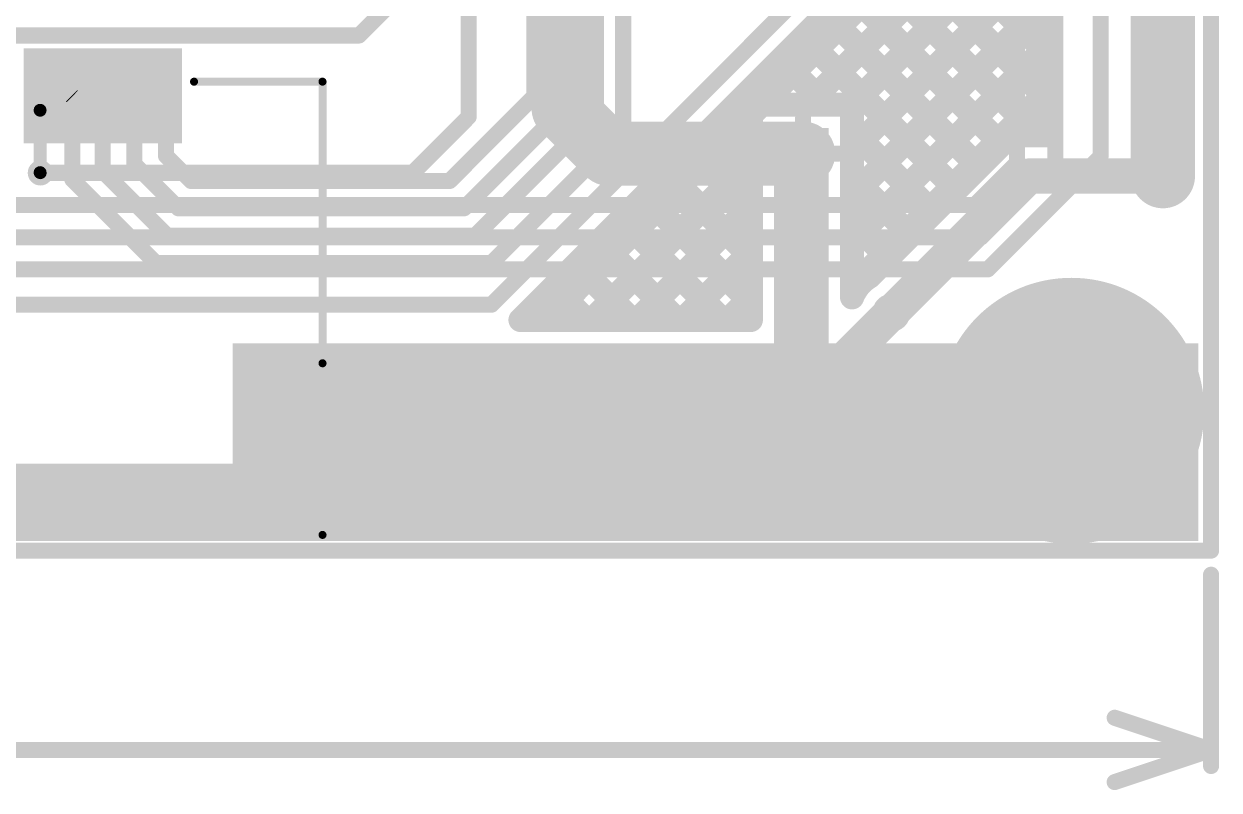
# Model space of a CAD drawing. Header units: millimetres. Extents: x -0.27 to 3.22, y -0.27 to 1.91.
# Drawn here: x 2.476 to 3.22, y -0.236 to 0.241 of the extents above; entities that cross this region are included whole.
import ezdxf

# ---------------------------------------------------------------- set-up
doc = ezdxf.new("R2010")
doc.units = ezdxf.units.MM
doc.header["$MEASUREMENT"] = 0
for name, color, linetype in [('BottomLayer', 5, 'Continuous'), ('BottomSolder', 6, 'Continuous'), ('Mechanical1', 6, 'Continuous'), ('Mechanical2', 216, 'Continuous'), ('MultiLayer', 9, 'Continuous'), ('PadHoleLayer', 156, 'Continuous'), ('TopLayer', 1, 'Continuous'), ('TopOverlay', 2, 'Continuous'), ('TopPaste', 8, 'Continuous'), ('TopSolder', 216, 'Continuous'), ('ViaHoleLayer', 16, 'Continuous')]:
    doc.layers.add(name, color=color, linetype=linetype)

# ---------------------------------------------------------------- blocks, each defined once
blk = doc.blocks.new('046288080000846__2')
at = {"layer": 'TopLayer'}
for points in [[(0.7047246, 0.08562995), (0.6929136, 0.08562995), (0.6929136, 0.13681105), (0.7047246, 0.13681105)], [(0.7244096, 0.08562995), (0.7125986, 0.08562995), (0.7125986, 0.13681105), (0.7244096, 0.13681105)], [(0.7440947, 0.08562995), (0.7322837, 0.08562995), (0.7322837, 0.13681105), (0.7440947, 0.13681105)], [(0.7637798, 0.08562995), (0.7519688, 0.08562995), (0.7519688, 0.13681105), (0.7637798, 0.13681105)], [(0.7834648, 0.08562995), (0.7716538, 0.08562995), (0.7716538, 0.13681105), (0.7834648, 0.13681105)], [(0.82677175, -0.0679134), (0.89763785, -0.0679134), (0.89763785, -0.1545276), (0.82677175, -0.1545276)]]:
    blk.add_hatch(color=1, dxfattribs=at).paths.add_polyline_path(points)
at = {"layer": 'TopPaste'}
for points in [[(0.7047246, 0.08562995), (0.6929136, 0.08562995), (0.6929136, 0.13681105), (0.7047246, 0.13681105)], [(0.7244096, 0.08562995), (0.7125986, 0.08562995), (0.7125986, 0.13681105), (0.7244096, 0.13681105)], [(0.7440947, 0.08562995), (0.7322837, 0.08562995), (0.7322837, 0.13681105), (0.7440947, 0.13681105)], [(0.7637798, 0.08562995), (0.7519688, 0.08562995), (0.7519688, 0.13681105), (0.7637798, 0.13681105)], [(0.7834648, 0.08562995), (0.7716538, 0.08562995), (0.7716538, 0.13681105), (0.7834648, 0.13681105)], [(0.82677175, -0.0679134), (0.89763785, -0.0679134), (0.89763785, -0.1545276), (0.82677175, -0.1545276)]]:
    blk.add_hatch(color=8, dxfattribs=at).paths.add_polyline_path(points)
at = {"layer": 'TopSolder'}
for points in [[(0.7087246, 0.08162995), (0.6889136, 0.08162995), (0.6889136, 0.14081105), (0.7087246, 0.14081105)], [(0.7284096, 0.08162995), (0.7085986, 0.08162995), (0.7085986, 0.14081105), (0.7284096, 0.14081105)], [(0.7480947, 0.08162995), (0.7282837, 0.08162995), (0.7282837, 0.14081105), (0.7480947, 0.14081105)], [(0.7677798, 0.08162995), (0.7479688, 0.08162995), (0.7479688, 0.14081105), (0.7677798, 0.14081105)], [(0.7874648, 0.08162995), (0.7676538, 0.08162995), (0.7676538, 0.14081105), (0.7874648, 0.14081105)], [(0.82277175, -0.0639134), (0.90163785, -0.0639134), (0.90163785, -0.1585276), (0.82277175, -0.1585276)]]:
    blk.add_hatch(color=216, dxfattribs=at).paths.add_polyline_path(points)
at = {"layer": 'TopOverlay', "const_width": 0.005}
for points in [[(0.7950002, 0.12), (0.8750002, 0.12)], [(0.8750002, -0.0552204), (0.8750002, 0.12)], [(-0.8749998, -0.162), (0.8750002, -0.162)]]:
    blk.add_lwpolyline(points, dxfattribs=at)
at = {"layer": 'TopOverlay', "const_width": 0.0025}
for points in [[(0.7937502, 0.12, 1), (0.7962502, 0.12, 1)], [(0.8737502, 0.12, 1), (0.8762502, 0.12, 1)], [(0.8737502, 0.12, 1), (0.8762502, 0.12, 1)], [(0.8737502, -0.0552204, 1), (0.8762502, -0.0552204, 1)], [(0.8737502, -0.162, 1), (0.8762502, -0.162, 1)]]:
    blk.add_lwpolyline(points, format="xyb", close=True, dxfattribs=at)

msp = doc.modelspace()

# ---------------------------------------------------------------- hatches: boundary and pattern name
at = {"layer": 'BottomLayer'}
h = msp.add_hatch(color=5, dxfattribs=at)
edge = h.paths.add_edge_path()
edge.add_arc((2.961, 0.16), 0.011811, 0, 360)
h = msp.add_hatch(color=5, dxfattribs=at)
edge = h.paths.add_edge_path()
edge.add_arc((3.186, 0.146), 0.011811, 0, 360)
h = msp.add_hatch(color=5, dxfattribs=at)
edge = h.paths.add_edge_path()
edge.add_arc((2.4861969, 0.1480471), 0.007874, 0, 360)
h = msp.add_hatch(color=5, dxfattribs=at)
edge = h.paths.add_edge_path()
edge.add_arc((3.1280001, 0), 0.0787401, 0, 360)
h = msp.add_hatch(color=5, dxfattribs=at)
edge = h.paths.add_edge_path()
edge.add_arc((3.016, 0.061), 0.011811, 0, 360)
at = {"layer": 'BottomSolder'}
h = msp.add_hatch(color=6, dxfattribs=at)
edge = h.paths.add_edge_path()
edge.add_arc((3.1280001, 0), 0.0827401, 0, 360)
at = {"layer": 'MultiLayer'}
h = msp.add_hatch(color=9, dxfattribs=at)
edge = h.paths.add_edge_path()
edge.add_arc((3.1280001, 0), 0.0787401, 0, 360)
at = {"layer": 'PadHoleLayer'}
h = msp.add_hatch(color=156, dxfattribs=at)
edge = h.paths.add_edge_path()
edge.add_arc((3.1280001, 0), 0.0590551, 0, 360)
at = {"layer": 'TopLayer'}
for points in [[(2.943, -0.074), (2.977, -0.074), (2.977, 0.176), (2.943, 0.176)], [(2.606, -0.081), (3.207, -0.081), (3.207, 0.042), (2.606, 0.042)], [(0.169, -0.081), (2.977, -0.081), (2.977, -0.033), (0.169, -0.033)]]:
    msp.add_hatch(color=1, dxfattribs=at).paths.add_polyline_path(points)
h = msp.add_hatch(color=1, dxfattribs=at)
edge = h.paths.add_edge_path()
edge.add_arc((2.961, 0.16), 0.011811, 0, 360)
h = msp.add_hatch(color=1, dxfattribs=at)
edge = h.paths.add_edge_path()
edge.add_arc((3.186, 0.146), 0.011811, 0, 360)
h = msp.add_hatch(color=1, dxfattribs=at)
edge = h.paths.add_edge_path()
edge.add_arc((2.4861969, 0.1480471), 0.007874, 0, 360)
h = msp.add_hatch(color=1, dxfattribs=at)
edge = h.paths.add_edge_path()
edge.add_arc((3.1280001, 0), 0.0787401, 0, 360)
h = msp.add_hatch(color=1, dxfattribs=at)
edge = h.paths.add_edge_path()
edge.add_arc((3.016, 0.061), 0.011811, 0, 360)
at = {"layer": 'TopSolder'}
h = msp.add_hatch(color=216, dxfattribs=at)
edge = h.paths.add_edge_path()
edge.add_arc((3.1280001, 0), 0.0827401, 0, 360)
at = {"layer": 'ViaHoleLayer'}
h = msp.add_hatch(color=16, dxfattribs=at)
edge = h.paths.add_edge_path()
edge.add_arc((2.961, 0.16), 0.0059055, 0, 360)
h = msp.add_hatch(color=16, dxfattribs=at)
edge = h.paths.add_edge_path()
edge.add_arc((2.4861969, 0.1480471), 0.003937, 0, 360)
h = msp.add_hatch(color=16, dxfattribs=at)
edge = h.paths.add_edge_path()
edge.add_arc((3.186, 0.146), 0.0059055, 0, 360)
h = msp.add_hatch(color=16, dxfattribs=at)
edge = h.paths.add_edge_path()
edge.add_arc((3.016, 0.061), 0.0059055, 0, 360)

# ---------------------------------------------------------------- linework, layer by layer
at = {"layer": 'BottomLayer'}
for points, const_width in [([(3.185, 0.146), (3.185, 0.777468)], 0.04), ([(3.094189, 0.1542722), (3.094189, 0.6588751)], 0.01), ([(2.812, 0.188), (2.812, 0.531)], 0.04), ([(3.118, 0.1540416), (3.118, 0.553)], 0.01), ([(2.752811, 0.182811), (2.752811, 0.476)], 0.01), ([(2.6845157, 0.2335157), (2.729, 0.278)], 0.01), ([(3.1461891, 0.1581891), (3.1461891, 0.2698733)], 0.01), ([(2.4650711, 0.2335157), (2.6845157, 0.2335157)], 0.01), ([(2.812, 0.188), (2.84, 0.16)], 0.04), ([(2.7180471, 0.1480471), (2.752811, 0.182811)], 0.01), ([(2.84, 0.16), (2.961, 0.16)], 0.04), ([(3.0679168, 0.128), (3.094189, 0.1542722)], 0.01), ([(3.071959, 0.1080006), (3.118, 0.1540416)], 0.01), ([(3.076, 0.088), (3.1461891, 0.1581891)], 0.01), ([(2.4861969, 0.1480471), (2.7180471, 0.1480471)], 0.01), ([(2.4074725, 0.128), (3.0679168, 0.128)], 0.01), ([(2.3880006, 0.1080006), (3.071959, 0.1080006)], 0.01), ([(2.405, 0.088), (3.076, 0.088)], 0.01), ([(2.887, -0.068), (3.016, 0.061)], 0.022), ([(0.3082441, -0.068), (2.887, -0.068)], 0.022)]:
    msp.add_lwpolyline(points, dxfattribs=dict(at, const_width=const_width))
for points, const_width in [([(2.6820157, 0.2335157, 1), (2.6870157, 0.2335157, 1)], 0.005), ([(2.6820157, 0.2335157, 1), (2.6870157, 0.2335157, 1)], 0.005), ([(2.802, 0.188, 1), (2.822, 0.188, 1)], 0.02), ([(2.802, 0.188, 1), (2.822, 0.188, 1)], 0.02), ([(2.750311, 0.182811, 1), (2.755311, 0.182811, 1)], 0.005), ([(2.750311, 0.182811, 1), (2.755311, 0.182811, 1)], 0.005), ([(2.83, 0.16, 1), (2.85, 0.16, 1)], 0.02), ([(2.83, 0.16, 1), (2.85, 0.16, 1)], 0.02), ([(2.951, 0.16, 1), (2.971, 0.16, 1)], 0.02), ([(3.175, 0.146, 1), (3.195, 0.146, 1)], 0.02), ([(3.091689, 0.1542722, 1), (3.096689, 0.1542722, 1)], 0.005), ([(3.091689, 0.1542722, 1), (3.096689, 0.1542722, 1)], 0.005), ([(3.1155, 0.1540416, 1), (3.1205, 0.1540416, 1)], 0.005), ([(3.1155, 0.1540416, 1), (3.1205, 0.1540416, 1)], 0.005), ([(3.1436891, 0.1581891, 1), (3.1486891, 0.1581891, 1)], 0.005), ([(3.1436891, 0.1581891, 1), (3.1486891, 0.1581891, 1)], 0.005), ([(2.4836969, 0.1480471, 1), (2.4886969, 0.1480471, 1)], 0.005), ([(2.7155471, 0.1480471, 1), (2.7205471, 0.1480471, 1)], 0.005), ([(2.7155471, 0.1480471, 1), (2.7205471, 0.1480471, 1)], 0.005), ([(3.0654168, 0.128, 1), (3.0704168, 0.128, 1)], 0.005), ([(3.0654168, 0.128, 1), (3.0704168, 0.128, 1)], 0.005), ([(3.069459, 0.1080006, 1), (3.074459, 0.1080006, 1)], 0.005), ([(3.069459, 0.1080006, 1), (3.074459, 0.1080006, 1)], 0.005), ([(3.0735, 0.088, 1), (3.0785, 0.088, 1)], 0.005), ([(3.0735, 0.088, 1), (3.0785, 0.088, 1)], 0.005), ([(3.0105, 0.061, 1), (3.0215, 0.061, 1)], 0.011), ([(2.8815, -0.068, 1), (2.8925, -0.068, 1)], 0.011), ([(2.8815, -0.068, 1), (2.8925, -0.068, 1)], 0.011)]:
    msp.add_lwpolyline(points, format="xyb", close=True, dxfattribs=dict(at, const_width=const_width))
at = {"layer": 'Mechanical1', "const_width": 0.01}
for points in [[(3.2150001, -0.221), (3.2150001, -0.102)], [(3.1550001, -0.191), (3.2150001, -0.211)], [(1.8339127, -0.211), (3.2150001, -0.211)], [(3.1550001, -0.231), (3.2150001, -0.211)]]:
    msp.add_lwpolyline(points, dxfattribs=at)
at = {"layer": 'Mechanical1', "const_width": 0.005}
for points in [[(3.2125001, -0.102, 1), (3.2175001, -0.102, 1)], [(3.1525001, -0.191, 1), (3.1575001, -0.191, 1)], [(3.2125001, -0.211, 1), (3.2175001, -0.211, 1)], [(3.2125001, -0.211, 1), (3.2175001, -0.211, 1)], [(3.2125001, -0.211, 1), (3.2175001, -0.211, 1)], [(3.2125001, -0.221, 1), (3.2175001, -0.221, 1)], [(3.1525001, -0.231, 1), (3.1575001, -0.231, 1)]]:
    msp.add_lwpolyline(points, format="xyb", close=True, dxfattribs=at)
at = {"layer": 'Mechanical2', "const_width": 0.01}
for points in [[(3.2149999, 1.9040003), (3.2150001, -0.087)], [(-0.087, -0.087), (3.2150001, -0.087)]]:
    msp.add_lwpolyline(points, dxfattribs=at)
at = {"layer": 'Mechanical2', "const_width": 0.005}
msp.add_lwpolyline([(3.2125001, -0.087, 1), (3.2175001, -0.087, 1)], format="xyb", close=True, dxfattribs=at)
msp.add_lwpolyline([(3.2125001, -0.087, 1), (3.2175001, -0.087, 1)], format="xyb", close=True, dxfattribs=at)
at = {"layer": 'TopLayer'}
for points, const_width in [([(2.793622, 0.195622), (2.793622, 0.576622)], 0.01), ([(2.810622, 0.1866636), (2.810622, 0.532622)], 0.01), ([(2.832, 0.184), (2.832, 0.504)], 0.01), ([(2.849, 0.174), (2.849, 0.465)], 0.01), ([(3.114, 0.1715), (3.114, 0.4272166)], 0.015), ([(2.963448, 0.1905), (3.114, 0.341052)], 0.015), ([(2.9351637, 0.1905), (3.0665968, 0.3219331)], 0.015), ([(2.9831137, 0.3238533), (3.114, 0.192967)], 0.015), ([(3.0093182, 0.3259331), (3.114, 0.2212513)], 0.015), ([(2.9915, 0.1902677), (3.114, 0.3127677)], 0.015), ([(2.9831137, 0.295569), (3.1071827, 0.1715)], 0.015), ([(2.9915, 0.1619834), (3.114, 0.2844834)], 0.015), ([(2.9831137, 0.2672847), (3.0847483, 0.1656501)], 0.015), ([(2.767, 0.066), (2.9636137, 0.2626137)], 0.01), ([(2.9915, 0.1336991), (3.114, 0.2561991)], 0.015), ([(2.7850772, 0.0565), (2.9774023, 0.2488251)], 0.015), ([(2.9753457, 0.2467685), (3.0705259, 0.1515882)], 0.015), ([(2.9612035, 0.2326263), (3.0563838, 0.1374461)], 0.015), ([(2.9915, 0.1054148), (3.114, 0.2279148)], 0.015), ([(2.9470614, 0.2184842), (2.9750455, 0.1905)], 0.015), ([(2.9329192, 0.204342), (2.9467612, 0.1905)], 0.015), ([(2.5057087, 0.1960079), (2.5060709, 0.1956457)], 0.01), ([(2.5250317, 0.1490103), (2.5250317, 0.1960079)], 0.01), ([(2.5447168, 0.1533668), (2.5447168, 0.1960079)], 0.01), ([(2.5644018, 0.1585982), (2.5644018, 0.1960079)], 0.01), ([(2.9915, 0.0771305), (3.114, 0.1996305)], 0.015), ([(2.5060709, 0.1439295), (2.5060709, 0.1956457)], 0.01), ([(2.741, 0.143), (2.793622, 0.195622)], 0.01), ([(2.9187786, 0.1902014), (2.9285, 0.18048)], 0.015), ([(2.9285, 0.1838363), (2.9351637, 0.1905)], 0.015), ([(2.9285, 0.1905), (2.9915, 0.1905)], 0.015), ([(2.9285, 0.0565), (2.9285, 0.1905)], 0.015), ([(2.9915, 0.0705926), (2.9915, 0.1905)], 0.015), ([(2.4860237, 0.1482203), (2.4860237, 0.187)], 0.008), ([(2.7499584, 0.126), (2.810622, 0.1866636)], 0.01), ([(2.757, 0.109), (2.832, 0.184)], 0.01), ([(2.8011637, 0.0565), (2.9285, 0.1838363)], 0.015), ([(2.961, 0.16), (2.961, 0.181811)], 0.01), ([(2.767, 0.092), (2.849, 0.174)], 0.01), ([(2.9046365, 0.1760593), (2.9285, 0.1521957)], 0.015), ([(2.9915, 0.1740455), (3.0422416, 0.1233039)], 0.015), ([(3.1010001, 0.1715), (3.114, 0.1715)], 0.015), ([(3.0025527, 0.083615), (3.0829402, 0.1640025)], 0.015), ([(2.8904943, 0.1619171), (2.9285, 0.1239114)], 0.015), ([(2.939189, 0.16), (2.961, 0.16)], 0.01), ([(2.961, 0.16), (2.982811, 0.16)], 0.01), ([(2.5447168, 0.1533668), (2.5720836, 0.126)], 0.01), ([(2.5644018, 0.1585982), (2.58, 0.143)], 0.01), ([(2.829448, 0.0565), (2.9285, 0.155552)], 0.015), ([(3.0160001, 0.061), (3.1010001, 0.146)], 0.022), ([(3.1010001, 0.146), (3.186, 0.146)], 0.022), ([(2.5060709, 0.1439295), (2.5580004, 0.092)], 0.01), ([(2.5250317, 0.1490103), (2.565042, 0.109)], 0.01), ([(2.8763522, 0.147775), (2.9285, 0.0956271)], 0.015), ([(2.9915, 0.1457612), (3.0280995, 0.1091618)], 0.015), ([(2.58, 0.143), (2.741, 0.143)], 0.01), ([(2.8577323, 0.0565), (2.9285, 0.1272677)], 0.015), ([(2.86221, 0.1336328), (2.9285, 0.0673428)], 0.015), ([(2.5720836, 0.126), (2.7499584, 0.126)], 0.01), ([(2.8480679, 0.1194907), (2.9110585, 0.0565)], 0.015), ([(2.9915, 0.11748), (3.0139589, 0.0950212)], 0.015), ([(2.565042, 0.109), (2.757, 0.109)], 0.01), ([(2.8339257, 0.1053485), (2.8827742, 0.0565)], 0.015), ([(2.8860166, 0.0565), (2.9285, 0.0989834)], 0.015), ([(2.5580004, 0.092), (2.767, 0.092)], 0.01), ([(2.8197836, 0.0912064), (2.8544899, 0.0565)], 0.015), ([(2.9915, 0.0891957), (2.9993352, 0.0813605)], 0.015), ([(2.8056414, 0.0770642), (2.8262056, 0.0565)], 0.015), ([(2.9143009, 0.0565), (2.9285, 0.0706991)], 0.015), ([(2.3740001, 0.066), (2.767, 0.066)], 0.01), ([(2.7914993, 0.0629221), (2.7979213, 0.0565)], 0.015), ([(3.016, 0.061), (3.0160001, 0.061)], 0.022), ([(2.7850772, 0.0565), (2.9285, 0.0565)], 0.015)]:
    msp.add_lwpolyline(points, dxfattribs=dict(at, const_width=const_width))
for points, const_width in [([(2.9715957, 0.2467685, 1), (2.9790957, 0.2467685, 1)], 0.0075), ([(2.9574535, 0.2326263, 1), (2.9649535, 0.2326263, 1)], 0.0075), ([(3.11025, 0.2279148, 1), (3.11775, 0.2279148, 1)], 0.0075), ([(2.9433114, 0.2184842, 1), (2.9508114, 0.2184842, 1)], 0.0075), ([(3.11025, 0.2212513, 1), (3.11775, 0.2212513, 1)], 0.0075), ([(2.9291692, 0.204342, 1), (2.9366692, 0.204342, 1)], 0.0075), ([(2.5032087, 0.1960079, 1), (2.5082087, 0.1960079, 1)], 0.005), ([(2.5225317, 0.1960079, 1), (2.5275317, 0.1960079, 1)], 0.005), ([(2.5422168, 0.1960079, 1), (2.5472168, 0.1960079, 1)], 0.005), ([(2.5619018, 0.1960079, 1), (2.5669018, 0.1960079, 1)], 0.005), ([(3.11025, 0.1996305, 1), (3.11775, 0.1996305, 1)], 0.0075), ([(2.5035709, 0.1956457, 1), (2.5085709, 0.1956457, 1)], 0.005), ([(2.5035709, 0.1956457, 1), (2.5085709, 0.1956457, 1)], 0.005), ([(2.791122, 0.195622, 1), (2.796122, 0.195622, 1)], 0.005), ([(2.791122, 0.195622, 1), (2.796122, 0.195622, 1)], 0.005), ([(2.9150286, 0.1902014, 1), (2.9225286, 0.1902014, 1)], 0.0075), ([(2.92475, 0.1905, 1), (2.93225, 0.1905, 1)], 0.0075), ([(2.92475, 0.1905, 1), (2.93225, 0.1905, 1)], 0.0075), ([(2.9314137, 0.1905, 1), (2.9389137, 0.1905, 1)], 0.0075), ([(2.9314137, 0.1905, 1), (2.9389137, 0.1905, 1)], 0.0075), ([(2.9430112, 0.1905, 1), (2.9505112, 0.1905, 1)], 0.0075), ([(2.959698, 0.1905, 1), (2.967198, 0.1905, 1)], 0.0075), ([(2.9712955, 0.1905, 1), (2.9787955, 0.1905, 1)], 0.0075), ([(2.98775, 0.1905, 1), (2.99525, 0.1905, 1)], 0.0075), ([(2.98775, 0.1905, 1), (2.99525, 0.1905, 1)], 0.0075), ([(2.98775, 0.1902677, 1), (2.99525, 0.1902677, 1)], 0.0075), ([(3.11025, 0.192967, 1), (3.11775, 0.192967, 1)], 0.0075), ([(2.4840237, 0.187, 1), (2.4880237, 0.187, 1)], 0.004), ([(2.808122, 0.1866636, 1), (2.813122, 0.1866636, 1)], 0.005), ([(2.808122, 0.1866636, 1), (2.813122, 0.1866636, 1)], 0.005), ([(2.8295, 0.184, 1), (2.8345, 0.184, 1)], 0.005), ([(2.8295, 0.184, 1), (2.8345, 0.184, 1)], 0.005), ([(2.92475, 0.1838363, 1), (2.93225, 0.1838363, 1)], 0.0075), ([(2.92475, 0.1838363, 1), (2.93225, 0.1838363, 1)], 0.0075), ([(2.92475, 0.18048, 1), (2.93225, 0.18048, 1)], 0.0075), ([(2.9585, 0.181811, 1), (2.9635, 0.181811, 1)], 0.005), ([(2.8465, 0.174, 1), (2.8515, 0.174, 1)], 0.005), ([(2.8465, 0.174, 1), (2.8515, 0.174, 1)], 0.005), ([(2.9008865, 0.1760593, 1), (2.9083865, 0.1760593, 1)], 0.0075), ([(2.98775, 0.1740455, 1), (2.99525, 0.1740455, 1)], 0.0075), ([(3.0972501, 0.1715, 1), (3.1047501, 0.1715, 1)], 0.0075), ([(3.0972501, 0.1715, 1), (3.1047501, 0.1715, 1)], 0.0075), ([(3.0972501, 0.1715, 1), (3.1047501, 0.1715, 1)], 0.0075), ([(3.1034327, 0.1715, 1), (3.1109327, 0.1715, 1)], 0.0075), ([(3.11025, 0.1715, 1), (3.11775, 0.1715, 1)], 0.0075), ([(3.11025, 0.1715, 1), (3.11775, 0.1715, 1)], 0.0075), ([(3.0791902, 0.1640025, 1), (3.0866902, 0.1640025, 1)], 0.0075), ([(3.0791902, 0.1640025, 1), (3.0866902, 0.1640025, 1)], 0.0075), ([(3.0792189, 0.1640312, 1), (3.0867189, 0.1640312, 1)], 0.0075), ([(3.0809983, 0.1656501, 1), (3.0884983, 0.1656501, 1)], 0.0075), ([(2.8867443, 0.1619171, 1), (2.8942443, 0.1619171, 1)], 0.0075), ([(2.936689, 0.16, 1), (2.941689, 0.16, 1)], 0.005), ([(2.9585, 0.16, 1), (2.9635, 0.16, 1)], 0.005), ([(2.9585, 0.16, 1), (2.9635, 0.16, 1)], 0.005), ([(2.9585, 0.16, 1), (2.9635, 0.16, 1)], 0.005), ([(2.980311, 0.16, 1), (2.985311, 0.16, 1)], 0.005), ([(2.98775, 0.1619834, 1), (2.99525, 0.1619834, 1)], 0.0075), ([(2.5422168, 0.1533668, 1), (2.5472168, 0.1533668, 1)], 0.005), ([(2.5422168, 0.1533668, 1), (2.5472168, 0.1533668, 1)], 0.005), ([(2.5619018, 0.1585982, 1), (2.5669018, 0.1585982, 1)], 0.005), ([(2.5619018, 0.1585982, 1), (2.5669018, 0.1585982, 1)], 0.005), ([(2.92475, 0.155552, 1), (2.93225, 0.155552, 1)], 0.0075), ([(2.92475, 0.1521957, 1), (2.93225, 0.1521957, 1)], 0.0075), ([(3.0667759, 0.1515882, 1), (3.0742759, 0.1515882, 1)], 0.0075), ([(3.0955001, 0.146, 1), (3.1065001, 0.146, 1)], 0.011), ([(3.0955001, 0.146, 1), (3.1065001, 0.146, 1)], 0.011), ([(3.1805, 0.146, 1), (3.1915, 0.146, 1)], 0.011), ([(2.4840237, 0.1482203, 1), (2.4880237, 0.1482203, 1)], 0.004), ([(2.5035709, 0.1439295, 1), (2.5085709, 0.1439295, 1)], 0.005), ([(2.5035709, 0.1439295, 1), (2.5085709, 0.1439295, 1)], 0.005), ([(2.5225317, 0.1490103, 1), (2.5275317, 0.1490103, 1)], 0.005), ([(2.5225317, 0.1490103, 1), (2.5275317, 0.1490103, 1)], 0.005), ([(2.8726022, 0.147775, 1), (2.8801022, 0.147775, 1)], 0.0075), ([(2.98775, 0.1457612, 1), (2.99525, 0.1457612, 1)], 0.0075), ([(2.5775, 0.143, 1), (2.5825, 0.143, 1)], 0.005), ([(2.5775, 0.143, 1), (2.5825, 0.143, 1)], 0.005), ([(2.7385, 0.143, 1), (2.7435, 0.143, 1)], 0.005), ([(2.7385, 0.143, 1), (2.7435, 0.143, 1)], 0.005), ([(3.0526338, 0.1374461, 1), (3.0601338, 0.1374461, 1)], 0.0075), ([(2.85846, 0.1336328, 1), (2.86596, 0.1336328, 1)], 0.0075), ([(2.92475, 0.1272677, 1), (2.93225, 0.1272677, 1)], 0.0075), ([(2.98775, 0.1336991, 1), (2.99525, 0.1336991, 1)], 0.0075), ([(2.5695836, 0.126, 1), (2.5745836, 0.126, 1)], 0.005), ([(2.5695836, 0.126, 1), (2.5745836, 0.126, 1)], 0.005), ([(2.7474584, 0.126, 1), (2.7524584, 0.126, 1)], 0.005), ([(2.7474584, 0.126, 1), (2.7524584, 0.126, 1)], 0.005), ([(2.8443179, 0.1194907, 1), (2.8518179, 0.1194907, 1)], 0.0075), ([(2.92475, 0.1239114, 1), (2.93225, 0.1239114, 1)], 0.0075), ([(3.0384916, 0.1233039, 1), (3.0459916, 0.1233039, 1)], 0.0075), ([(2.98775, 0.11748, 1), (2.99525, 0.11748, 1)], 0.0075), ([(2.562542, 0.109, 1), (2.567542, 0.109, 1)], 0.005), ([(2.562542, 0.109, 1), (2.567542, 0.109, 1)], 0.005), ([(2.7545, 0.109, 1), (2.7595, 0.109, 1)], 0.005), ([(2.7545, 0.109, 1), (2.7595, 0.109, 1)], 0.005), ([(2.8301757, 0.1053485, 1), (2.8376757, 0.1053485, 1)], 0.0075), ([(2.98775, 0.1054148, 1), (2.99525, 0.1054148, 1)], 0.0075), ([(3.0243495, 0.1091618, 1), (3.0318495, 0.1091618, 1)], 0.0075), ([(2.92475, 0.0989834, 1), (2.93225, 0.0989834, 1)], 0.0075), ([(2.5555004, 0.092, 1), (2.5605004, 0.092, 1)], 0.005), ([(2.5555004, 0.092, 1), (2.5605004, 0.092, 1)], 0.005), ([(2.7645, 0.092, 1), (2.7695, 0.092, 1)], 0.005), ([(2.7645, 0.092, 1), (2.7695, 0.092, 1)], 0.005), ([(2.8160336, 0.0912064, 1), (2.8235336, 0.0912064, 1)], 0.0075), ([(2.92475, 0.0956271, 1), (2.93225, 0.0956271, 1)], 0.0075), ([(3.0102089, 0.0950212, 1), (3.0177089, 0.0950212, 1)], 0.0075), ([(2.98775, 0.0891957, 1), (2.99525, 0.0891957, 1)], 0.0075), ([(2.9988027, 0.083615, 1), (3.0063027, 0.083615, 1)], 0.0075), ([(2.9988027, 0.083615, 1), (3.0063027, 0.083615, 1)], 0.0075), ([(2.8018914, 0.0770642, 1), (2.8093914, 0.0770642, 1)], 0.0075), ([(2.98775, 0.0771305, 1), (2.99525, 0.0771305, 1)], 0.0075), ([(2.9955852, 0.0813605, 1), (3.0030852, 0.0813605, 1)], 0.0075), ([(2.92475, 0.0706991, 1), (2.93225, 0.0706991, 1)], 0.0075), ([(2.92475, 0.0673428, 1), (2.93225, 0.0673428, 1)], 0.0075), ([(2.98775, 0.0705926, 1), (2.99525, 0.0705926, 1)], 0.0075), ([(2.98775, 0.0705926, 1), (2.99525, 0.0705926, 1)], 0.0075), ([(2.7645, 0.066, 1), (2.7695, 0.066, 1)], 0.005), ([(2.7645, 0.066, 1), (2.7695, 0.066, 1)], 0.005), ([(2.7877493, 0.0629221, 1), (2.7952493, 0.0629221, 1)], 0.0075), ([(3.0105, 0.061, 1), (3.0215, 0.061, 1)], 0.011), ([(3.0105001, 0.061, 1), (3.0215001, 0.061, 1)], 0.011), ([(3.0105001, 0.061, 1), (3.0215001, 0.061, 1)], 0.011), ([(2.7813272, 0.0565, 1), (2.7888272, 0.0565, 1)], 0.0075), ([(2.7813272, 0.0565, 1), (2.7888272, 0.0565, 1)], 0.0075), ([(2.7941713, 0.0565, 1), (2.8016713, 0.0565, 1)], 0.0075), ([(2.7974137, 0.0565, 1), (2.8049137, 0.0565, 1)], 0.0075), ([(2.8224556, 0.0565, 1), (2.8299556, 0.0565, 1)], 0.0075), ([(2.825698, 0.0565, 1), (2.833198, 0.0565, 1)], 0.0075), ([(2.8507399, 0.0565, 1), (2.8582399, 0.0565, 1)], 0.0075), ([(2.8539823, 0.0565, 1), (2.8614823, 0.0565, 1)], 0.0075), ([(2.8790242, 0.0565, 1), (2.8865242, 0.0565, 1)], 0.0075), ([(2.8822666, 0.0565, 1), (2.8897666, 0.0565, 1)], 0.0075), ([(2.9073085, 0.0565, 1), (2.9148085, 0.0565, 1)], 0.0075), ([(2.9105509, 0.0565, 1), (2.9180509, 0.0565, 1)], 0.0075), ([(2.92475, 0.0565, 1), (2.93225, 0.0565, 1)], 0.0075), ([(2.92475, 0.0565, 1), (2.93225, 0.0565, 1)], 0.0075)]:
    msp.add_lwpolyline(points, format="xyb", close=True, dxfattribs=dict(at, const_width=const_width))
at = {"layer": 'TopLayer', "const_width": 0.015}
for points in [[(3.0829402, 0.1640025, -0.1993267855441625), (3.1010001, 0.1715)], [(3.0829689, 0.1640312, -0.198912367379658), (3.1010001, 0.1715)], [(2.9915, 0.0705926, -0.1668109003110675), (3.0025527, 0.083615)]]:
    msp.add_lwpolyline(points, format="xyb", dxfattribs=at)

# ---------------------------------------------------------------- block references
msp.add_blockref('046288080000846__2', (1.7868425, 0.0847874))

doc.saveas('drawing.dxf')
